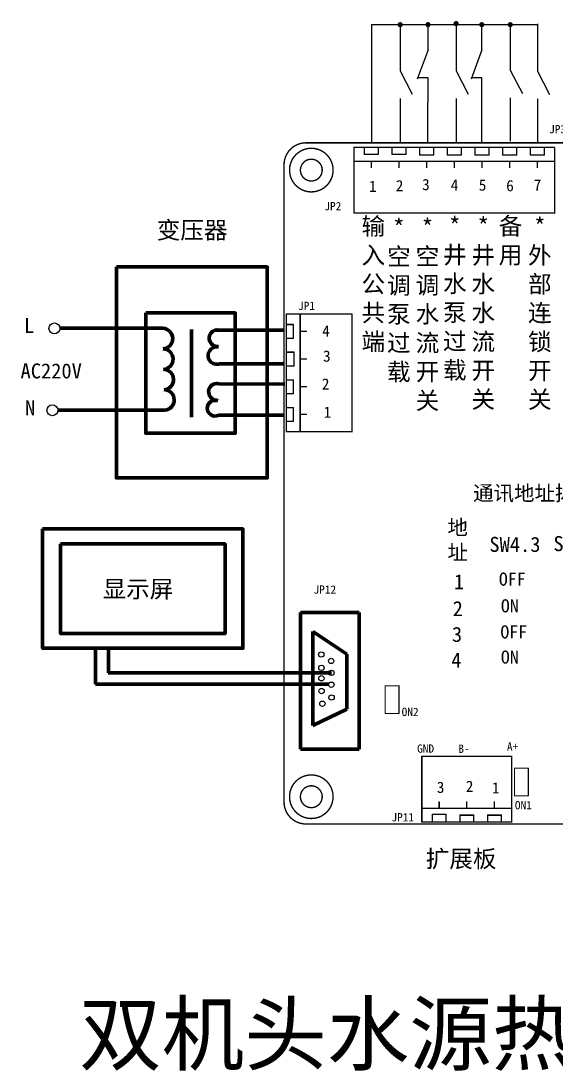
# Model space of a CAD drawing. Extents: x -2.3 to 27.3, y 18.5 to 36.9.
# Drawn here: x -2.28 to 1.59, y 19.22 to 26.8 of the extents above; entities that cross this region are included whole.
import ezdxf

# ---------------------------------------------------------------- set-up
doc = ezdxf.new("R2010")
doc.units = 0
doc.header["$MEASUREMENT"] = 0
doc.layers.get('0').update_dxf_attribs({"linetype": 'CONTINUOUS'})
for name, color, linetype in [('BOTTOMSOLDER', 250, 'CONTINUOUS'), ('instruction', 7, 'CONTINUOUS'), ('KEEPOUTLAYER', 250, 'CONTINUOUS'), ('MECHANICAL1', 251, 'CONTINUOUS'), ('TOPOVERLAY', 250, 'CONTINUOUS')]:
    doc.layers.add(name, color=color, linetype=linetype)
doc.styles.add('宋体', font='')
doc.styles.get('宋体').set_extended_font_data('SimSun')

# ---------------------------------------------------------------- blocks, each defined once
blk = doc.blocks.new('常闭2')
at = {"color": 0}
for p, q in [((1.28, 7.79), (1.28, 5.04)), ((1.28, 1.9), (2.48, 5.21)), ((1.28, 5.04), (2.42, 5.04)), ((1.28, 1.9), (1.28, -0.93))]:
    blk.add_line(p, q, dxfattribs=at)

msp = doc.modelspace()

# ---------------------------------------------------------------- hatches: boundary and pattern name
h = msp.add_hatch(color=256)
edge = h.paths.add_edge_path()
edge.add_arc((0.463, 26.7779), 0.0189, 180, 540)
h = msp.add_hatch(color=256)
edge = h.paths.add_edge_path()
edge.add_arc((0.6644, 26.7779), 0.0189, 180, 540)
h = msp.add_hatch(color=256)
edge = h.paths.add_edge_path()
edge.add_arc((0.8673, 26.7856), 0.0189, 180, 540)
h = msp.add_hatch(color=256)
edge = h.paths.add_edge_path()
edge.add_arc((1.0529, 26.7779), 0.0189, 180, 540)
h = msp.add_hatch(color=256)
edge = h.paths.add_edge_path()
edge.add_arc((1.259, 26.7779), 0.0189, 180, 540)

# ---------------------------------------------------------------- linework, layer by layer
at = {"layer": 'BOTTOMSOLDER', "color": 0, "linetype": 'Continuous'}
for p, q in [((0.4629, 26.7871), (0.4629, 26.4437)), ((0.8671, 26.7871), (0.8671, 26.4437)), ((1.2588, 26.792), (1.2588, 26.4487)), ((1.4558, 26.7843), (1.4558, 26.441)), ((0.2555, 26.7794), (0.2555, 25.9241)), ((0.2555, 26.7794), (1.4558, 26.7794)), ((0.4629, 26.4437), (0.4629, 26.4437)), ((0.4629, 26.4437), (0.5503, 26.2752)), ((0.8671, 26.4437), (0.9546, 26.2752)), ((0.8671, 26.4437), (0.8671, 26.4437)), ((1.2588, 26.4487), (1.3463, 26.2801)), ((1.2588, 26.4487), (1.2588, 26.4487)), ((1.4558, 26.441), (1.5432, 26.2724)), ((0.5503, 26.2752), (0.5503, 26.2752)), ((0.9546, 26.2752), (0.9546, 26.2752)), ((1.3463, 26.2801), (1.3463, 26.2801)), ((0.4629, 26.244), (0.4629, 25.9318)), ((0.8671, 26.244), (0.8671, 25.9318)), ((1.2588, 26.2489), (1.2588, 25.9367)), ((1.4558, 26.2412), (1.4558, 25.929))]:
    msp.add_line(p, q, dxfattribs=at)
at = {"layer": 'BOTTOMSOLDER', "color": 0, "linetype": 'Continuous', "lineweight": 80}
for p, q in [((-1.9961, 24.5844), (-1.9961, 24.5844)), ((-1.2535, 24.5844), (-1.9961, 24.5844)), ((-1.0461, 24.5766), (-1.0461, 23.9411)), ((-0.8722, 24.5717), (-0.3763, 24.5717)), ((-0.8417, 24.3284), (-0.3763, 24.3284)), ((-0.8464, 24.1834), (-0.3711, 24.1806)), ((-1.2393, 23.9924), (-2.0121, 23.9924)), ((-0.8464, 23.9571), (-0.3791, 23.9571)), ((0.1677, 22.5298), (-0.2575, 22.5298)), ((-0.2575, 22.5298), (-0.2571, 22.5201)), ((-0.2571, 22.5201), (-0.2571, 21.544)), ((0.1677, 21.544), (0.1677, 22.5298)), ((0.0767, 22.2303), (-0.1683, 22.3935)), ((-0.1683, 22.3935), (-0.1683, 22.3564)), ((-0.1683, 22.3564), (-0.1683, 21.7146)), ((-1.7408, 22.1789), (-1.7408, 22.2719)), ((-1.647, 22.0946), (-1.647, 22.2719)), ((0.0767, 21.8333), (0.0767, 22.2303)), ((-1.7408, 22.0124), (-1.7408, 22.1789)), ((-0.0337, 22.0946), (-1.649, 22.0946)), ((-1.7408, 22.0124), (-0.0538, 22.0124)), ((-1.6778, 22.0124), (-1.7408, 22.0124)), ((-0.1683, 21.7146), (0.0767, 21.8333)), ((-0.2571, 21.544), (0.1677, 21.544))]:
    msp.add_line(p, q, dxfattribs=at)
for points in [[(-1.5886, 25.0274), (-0.4978, 25.0274), (-0.4978, 23.5031), (-1.5886, 23.5031)], [(-1.376, 24.6948), (-0.7289, 24.6948), (-0.7289, 23.8264), (-1.376, 23.8264)], [(-2.1224, 23.135), (-0.6739, 23.135), (-0.6739, 22.2719), (-2.1224, 22.2719)], [(-1.9922, 23.0261), (-0.8027, 23.0261), (-0.8027, 22.3781), (-1.9922, 22.3781)]]:
    msp.add_lwpolyline(points, close=True, dxfattribs=at)
at = {"layer": 'BOTTOMSOLDER', "color": 0, "linetype": 'Continuous'}
for centre, radius in [((-2.037, 24.5832), 0.0395), ((-2.0511, 23.9918), 0.0395), ((-0.1075, 22.2271), 0.0194), ((-0.1075, 22.2271), 0.0194), ((-0.0357, 22.1805), 0.0194), ((-0.0357, 22.1805), 0.0194), ((-0.1068, 22.1308), 0.0194), ((-0.0337, 22.0946), 0.0194), ((-0.1065, 22.0552), 0.0194), ((-0.1065, 22.0552), 0.0194), ((-0.0347, 22.0087), 0.0194), ((-0.0347, 22.0087), 0.0194), ((-0.105, 21.9632), 0.0194), ((-0.0331, 21.9166), 0.0194), ((-0.0995, 21.8718), 0.0194)]:
    msp.add_circle(centre, radius, dxfattribs=at)
at = {"layer": 'BOTTOMSOLDER', "color": 0, "linetype": 'Continuous', "lineweight": 80}
for centre, radius, start, end in [((-1.2564, 24.5098), 0.0747, 274.7493, 87.71897), ((-0.857, 24.5128), 0.0608, 75.50796, 271.17478), ((-1.2538, 24.3617), 0.0747, 274.7493, 87.71897), ((-0.8634, 24.3871), 0.0625, 77.28341, 290.21575), ((-1.2501, 24.214), 0.0747, 274.7493, 87.71897), ((-1.2455, 24.0668), 0.0747, 274.7493, 87.71897), ((-0.8616, 24.1246), 0.0608, 75.50796, 271.17478), ((-0.8746, 24.0066), 0.057, 69.04348, 299.68451)]:
    msp.add_arc(centre, radius, start, end, dxfattribs=at)
at = {"layer": 'instruction', "color": 0}
for p, q in [((0.6642, 25.9241), (0.6642, 26.2174)), ((1.0527, 25.9241), (1.0527, 26.2174))]:
    msp.add_line(p, q, dxfattribs=at)
at = {"layer": 'KEEPOUTLAYER', "color": 0, "const_width": 0.01}
for points in [[(-0.3763, 25.7666, -0.414214), (-0.2188, 25.9241)], [(-0.2188, 21.0028, -0.414214), (-0.3763, 21.1603)]]:
    msp.add_lwpolyline(points, format="xyb", dxfattribs=at)
at = {"layer": 'KEEPOUTLAYER', "color": 0}
for points, const_width in [([(-0.022, 25.7272, 1), (-0.3369, 25.7272, 1)], 0.01), ([(-0.3788, 25.7666, 1), (-0.3738, 25.7666, 1)], 0.005), ([(-0.3788, 25.7666, 1), (-0.3738, 25.7666, 1)], 0.005), ([(-0.3394, 25.7272, 1), (-0.3344, 25.7272, 1)], 0.005), ([(-0.0245, 25.7272, 1), (-0.0195, 25.7272, 1)], 0.005), ([(-0.022, 21.1997, 1), (-0.3369, 21.1997, 1)], 0.01), ([(-0.3394, 21.1997, 1), (-0.3344, 21.1997, 1)], 0.005), ([(-0.0245, 21.1997, 1), (-0.0195, 21.1997, 1)], 0.005), ([(-0.2213, 21.0028, 1), (-0.2163, 21.0028, 1)], 0.005), ([(-0.2213, 21.0028, 1), (-0.2163, 21.0028, 1)], 0.005)]:
    msp.add_lwpolyline(points, format="xyb", close=True, dxfattribs=dict(at, const_width=const_width))
at = {"layer": 'KEEPOUTLAYER', "color": 0, "const_width": 0.01}
for points in [[(-0.2188, 25.9241), (10.7185, 25.9241)], [(-0.3763, 21.1603), (-0.3763, 25.7666)], [(-0.2188, 21.0028), (10.7185, 21.0028)]]:
    msp.add_lwpolyline(points, dxfattribs=at)
at = {"layer": 'MECHANICAL1', "color": 0}
for points, const_width in [([(-0.1007, 25.7272, 1), (-0.2582, 25.7272, 1)], 0.01), ([(-0.2607, 25.7272, 1), (-0.2557, 25.7272, 1)], 0.005), ([(-0.1032, 25.7272, 1), (-0.0982, 25.7272, 1)], 0.005), ([(-0.1007, 21.1997, 1), (-0.2582, 21.1997, 1)], 0.01), ([(-0.2607, 21.1997, 1), (-0.2557, 21.1997, 1)], 0.005), ([(-0.1032, 21.1997, 1), (-0.0982, 21.1997, 1)], 0.005)]:
    msp.add_lwpolyline(points, format="xyb", close=True, dxfattribs=dict(at, const_width=const_width))
at = {"layer": 'TOPOVERLAY', "color": 0}
for points, const_width in [([(0.1273, 25.8915, 1), (0.1323, 25.8915, 1)], 0.005), ([(0.1273, 25.8915, 1), (0.1323, 25.8915, 1)], 0.005), ([(0.2023, 25.8915, 1), (0.2073, 25.8915, 1)], 0.005), ([(0.3023, 25.8915, 1), (0.3073, 25.8915, 1)], 0.005), ([(0.6023, 25.8865, 1), (0.6073, 25.8865, 1)], 0.005), ([(0.7023, 25.8865, 1), (0.7073, 25.8865, 1)], 0.005), ([(0.8023, 25.8865, 1), (0.8073, 25.8865, 1)], 0.005), ([(0.9023, 25.8865, 1), (0.9073, 25.8865, 1)], 0.005), ([(1.0023, 25.8865, 1), (1.0073, 25.8865, 1)], 0.005), ([(1.1023, 25.8865, 1), (1.1073, 25.8865, 1)], 0.005), ([(1.2023, 25.8865, 1), (1.2073, 25.8865, 1)], 0.005), ([(1.3023, 25.8865, 1), (1.3073, 25.8865, 1)], 0.005), ([(1.4023, 25.8865, 1), (1.4073, 25.8865, 1)], 0.005), ([(1.5023, 25.8865, 1), (1.5073, 25.8865, 1)], 0.005), ([(0.1273, 25.7915, 1), (0.1323, 25.7915, 1)], 0.005), ([(0.2023, 25.8415, 1), (0.2073, 25.8415, 1)], 0.005), ([(0.2023, 25.8415, 1), (0.2073, 25.8415, 1)], 0.005), ([(0.2523, 25.7915, 1), (0.2573, 25.7915, 1)], 0.005), ([(0.3023, 25.8415, 1), (0.3073, 25.8415, 1)], 0.005), ([(0.3023, 25.8415, 1), (0.3073, 25.8415, 1)], 0.005), ([(0.4023, 25.8415, 1), (0.4073, 25.8415, 1)], 0.005), ([(0.4023, 25.8415, 1), (0.4073, 25.8415, 1)], 0.005), ([(0.4523, 25.7915, 1), (0.4573, 25.7915, 1)], 0.005), ([(0.5023, 25.8415, 1), (0.5073, 25.8415, 1)], 0.005), ([(0.5023, 25.8415, 1), (0.5073, 25.8415, 1)], 0.005), ([(0.6023, 25.8365, 1), (0.6073, 25.8365, 1)], 0.005), ([(0.6023, 25.8365, 1), (0.6073, 25.8365, 1)], 0.005), ([(0.6523, 25.7915, 1), (0.6573, 25.7915, 1)], 0.005), ([(0.7023, 25.8365, 1), (0.7073, 25.8365, 1)], 0.005), ([(0.7023, 25.8365, 1), (0.7073, 25.8365, 1)], 0.005), ([(0.8023, 25.8365, 1), (0.8073, 25.8365, 1)], 0.005), ([(0.8023, 25.8365, 1), (0.8073, 25.8365, 1)], 0.005), ([(0.8523, 25.7915, 1), (0.8573, 25.7915, 1)], 0.005), ([(0.9023, 25.8365, 1), (0.9073, 25.8365, 1)], 0.005), ([(0.9023, 25.8365, 1), (0.9073, 25.8365, 1)], 0.005), ([(0.9273, 25.7915, 1), (0.9323, 25.7915, 1)], 0.005), ([(0.9773, 25.7915, 1), (0.9823, 25.7915, 1)], 0.005), ([(1.0023, 25.8365, 1), (1.0073, 25.8365, 1)], 0.005), ([(1.0023, 25.8365, 1), (1.0073, 25.8365, 1)], 0.005), ([(1.0523, 25.7915, 1), (1.0573, 25.7915, 1)], 0.005), ([(1.1023, 25.8365, 1), (1.1073, 25.8365, 1)], 0.005), ([(1.1023, 25.8365, 1), (1.1073, 25.8365, 1)], 0.005), ([(1.2023, 25.8365, 1), (1.2073, 25.8365, 1)], 0.005), ([(1.2023, 25.8365, 1), (1.2073, 25.8365, 1)], 0.005), ([(1.2523, 25.7915, 1), (1.2573, 25.7915, 1)], 0.005), ([(1.3023, 25.8365, 1), (1.3073, 25.8365, 1)], 0.005), ([(1.3023, 25.8365, 1), (1.3073, 25.8365, 1)], 0.005), ([(1.4023, 25.8365, 1), (1.4073, 25.8365, 1)], 0.005), ([(1.4023, 25.8365, 1), (1.4073, 25.8365, 1)], 0.005), ([(1.4523, 25.7915, 1), (1.4573, 25.7915, 1)], 0.005), ([(1.5023, 25.8365, 1), (1.5073, 25.8365, 1)], 0.005), ([(1.5023, 25.8365, 1), (1.5073, 25.8365, 1)], 0.005), ([(1.5773, 25.7915, 1), (1.5823, 25.7915, 1)], 0.005), ([(-0.3788, 25.7816, 1), (-0.3738, 25.7816, 1)], 0.005), ([(0.2523, 25.7465, 1), (0.2573, 25.7465, 1)], 0.005), ([(0.4523, 25.7465, 1), (0.4573, 25.7465, 1)], 0.005), ([(0.6523, 25.7465, 1), (0.6573, 25.7465, 1)], 0.005), ([(0.8523, 25.7465, 1), (0.8573, 25.7465, 1)], 0.005), ([(1.0523, 25.7465, 1), (1.0573, 25.7465, 1)], 0.005), ([(1.2523, 25.7465, 1), (1.2573, 25.7465, 1)], 0.005), ([(1.4523, 25.7465, 1), (1.4573, 25.7465, 1)], 0.005), ([(0.1273, 25.4165, 1), (0.1323, 25.4165, 1)], 0.005), ([(0.1273, 25.4165, 1), (0.1323, 25.4165, 1)], 0.005), ([(1.5773, 25.4165, 1), (1.5823, 25.4165, 1)], 0.005), ([(1.5773, 25.4165, 1), (1.5823, 25.4165, 1)], 0.005), ([(-0.3627, 24.6865, 1), (-0.3577, 24.6865, 1)], 0.005), ([(-0.3627, 24.6865, 1), (-0.3577, 24.6865, 1)], 0.005), ([(-0.2627, 24.6865, 1), (-0.2577, 24.6865, 1)], 0.005), ([(0.1123, 24.6865, 1), (0.1173, 24.6865, 1)], 0.005), ([(0.1123, 24.6865, 1), (0.1173, 24.6865, 1)], 0.005), ([(-0.3627, 24.6115, 1), (-0.3577, 24.6115, 1)], 0.005), ([(-0.3127, 24.6115, 1), (-0.3077, 24.6115, 1)], 0.005), ([(-0.3127, 24.6115, 1), (-0.3077, 24.6115, 1)], 0.005), ([(-0.3627, 24.5115, 1), (-0.3577, 24.5115, 1)], 0.005), ([(-0.3127, 24.5115, 1), (-0.3077, 24.5115, 1)], 0.005), ([(-0.3127, 24.5115, 1), (-0.3077, 24.5115, 1)], 0.005), ([(-0.2627, 24.5615, 1), (-0.2577, 24.5615, 1)], 0.005), ([(-0.2177, 24.5615, 1), (-0.2127, 24.5615, 1)], 0.005), ([(-0.3577, 24.4115, 1), (-0.3527, 24.4115, 1)], 0.005), ([(-0.3077, 24.4115, 1), (-0.3027, 24.4115, 1)], 0.005), ([(-0.3077, 24.4115, 1), (-0.3027, 24.4115, 1)], 0.005), ([(-0.2627, 24.3615, 1), (-0.2577, 24.3615, 1)], 0.005), ([(-0.2177, 24.3615, 1), (-0.2127, 24.3615, 1)], 0.005), ([(-0.3577, 24.3115, 1), (-0.3527, 24.3115, 1)], 0.005), ([(-0.3077, 24.3115, 1), (-0.3027, 24.3115, 1)], 0.005), ([(-0.3077, 24.3115, 1), (-0.3027, 24.3115, 1)], 0.005), ([(-0.3627, 24.2115, 1), (-0.3577, 24.2115, 1)], 0.005), ([(-0.3127, 24.2115, 1), (-0.3077, 24.2115, 1)], 0.005), ([(-0.3127, 24.2115, 1), (-0.3077, 24.2115, 1)], 0.005), ([(-0.2627, 24.1615, 1), (-0.2577, 24.1615, 1)], 0.005), ([(-0.2177, 24.1615, 1), (-0.2127, 24.1615, 1)], 0.005), ([(-0.3627, 24.1115, 1), (-0.3577, 24.1115, 1)], 0.005), ([(-0.3127, 24.1115, 1), (-0.3077, 24.1115, 1)], 0.005), ([(-0.3127, 24.1115, 1), (-0.3077, 24.1115, 1)], 0.005), ([(-0.3627, 24.0115, 1), (-0.3577, 24.0115, 1)], 0.005), ([(-0.3127, 24.0115, 1), (-0.3077, 24.0115, 1)], 0.005), ([(-0.3127, 24.0115, 1), (-0.3077, 24.0115, 1)], 0.005), ([(-0.3627, 23.9115, 1), (-0.3577, 23.9115, 1)], 0.005), ([(-0.3127, 23.9115, 1), (-0.3077, 23.9115, 1)], 0.005), ([(-0.3127, 23.9115, 1), (-0.3077, 23.9115, 1)], 0.005), ([(-0.2627, 23.9615, 1), (-0.2577, 23.9615, 1)], 0.005), ([(-0.2177, 23.9615, 1), (-0.2127, 23.9615, 1)], 0.005), ([(-0.3627, 23.8365, 1), (-0.3577, 23.8365, 1)], 0.005), ([(-0.3627, 23.8365, 1), (-0.3577, 23.8365, 1)], 0.005), ([(-0.2627, 23.8365, 1), (-0.2577, 23.8365, 1)], 0.005), ([(0.1123, 23.8365, 1), (0.1173, 23.8365, 1)], 0.005), ([(0.1123, 23.8365, 1), (0.1173, 23.8365, 1)], 0.005), ([(0.3529, 22.0015, 1), (0.3568, 22.0015, 1)], 0.00394), ([(0.3529, 22.0015, 1), (0.3568, 22.0015, 1)], 0.00394), ([(0.4529, 22.0015, 1), (0.4568, 22.0015, 1)], 0.00394), ([(0.4529, 22.0015, 1), (0.4568, 22.0015, 1)], 0.00394), ([(0.3529, 21.8015, 1), (0.3568, 21.8015, 1)], 0.00394), ([(0.3529, 21.8015, 1), (0.3568, 21.8015, 1)], 0.00394), ([(0.4529, 21.8015, 1), (0.4568, 21.8015, 1)], 0.00394), ([(0.4529, 21.8015, 1), (0.4568, 21.8015, 1)], 0.00394), ([(0.6173, 21.4915, 1), (0.6223, 21.4915, 1)], 0.005), ([(0.6173, 21.4915, 1), (0.6223, 21.4915, 1)], 0.005), ([(1.2673, 21.4915, 1), (1.2723, 21.4915, 1)], 0.005), ([(1.2673, 21.4915, 1), (1.2723, 21.4915, 1)], 0.005), ([(1.2879, 21.4065, 1), (1.2918, 21.4065, 1)], 0.00394), ([(1.2879, 21.4065, 1), (1.2918, 21.4065, 1)], 0.00394), ([(1.3879, 21.4065, 1), (1.3918, 21.4065, 1)], 0.00394), ([(1.3879, 21.4065, 1), (1.3918, 21.4065, 1)], 0.00394), ([(0.7423, 21.1615, 1), (0.7473, 21.1615, 1)], 0.005), ([(0.9423, 21.1615, 1), (0.9473, 21.1615, 1)], 0.005), ([(1.1423, 21.1615, 1), (1.1473, 21.1615, 1)], 0.005), ([(1.2879, 21.2065, 1), (1.2918, 21.2065, 1)], 0.00394), ([(1.2879, 21.2065, 1), (1.2918, 21.2065, 1)], 0.00394), ([(1.3879, 21.2065, 1), (1.3918, 21.2065, 1)], 0.00394), ([(1.3879, 21.2065, 1), (1.3918, 21.2065, 1)], 0.00394), ([(0.6173, 21.1165, 1), (0.6223, 21.1165, 1)], 0.005), ([(0.7423, 21.1165, 1), (0.7473, 21.1165, 1)], 0.005), ([(0.9423, 21.1165, 1), (0.9473, 21.1165, 1)], 0.005), ([(1.1423, 21.1165, 1), (1.1473, 21.1165, 1)], 0.005), ([(1.2673, 21.1165, 1), (1.2723, 21.1165, 1)], 0.005), ([(0.6173, 21.0165, 1), (0.6223, 21.0165, 1)], 0.005), ([(0.6173, 21.0165, 1), (0.6223, 21.0165, 1)], 0.005), ([(0.6923, 21.0715, 1), (0.6973, 21.0715, 1)], 0.005), ([(0.6923, 21.0715, 1), (0.6973, 21.0715, 1)], 0.005), ([(0.6923, 21.0215, 1), (0.6973, 21.0215, 1)], 0.005), ([(0.7923, 21.0715, 1), (0.7973, 21.0715, 1)], 0.005), ([(0.7923, 21.0715, 1), (0.7973, 21.0715, 1)], 0.005), ([(0.7923, 21.0215, 1), (0.7973, 21.0215, 1)], 0.005), ([(0.8923, 21.0665, 1), (0.8973, 21.0665, 1)], 0.005), ([(0.8923, 21.0665, 1), (0.8973, 21.0665, 1)], 0.005), ([(0.8923, 21.0165, 1), (0.8973, 21.0165, 1)], 0.005), ([(0.9923, 21.0665, 1), (0.9973, 21.0665, 1)], 0.005), ([(0.9923, 21.0665, 1), (0.9973, 21.0665, 1)], 0.005), ([(0.9923, 21.0165, 1), (0.9973, 21.0165, 1)], 0.005), ([(1.0923, 21.0665, 1), (1.0973, 21.0665, 1)], 0.005), ([(1.0923, 21.0665, 1), (1.0973, 21.0665, 1)], 0.005), ([(1.0923, 21.0165, 1), (1.0973, 21.0165, 1)], 0.005), ([(1.1923, 21.0665, 1), (1.1973, 21.0665, 1)], 0.005), ([(1.1923, 21.0665, 1), (1.1973, 21.0665, 1)], 0.005), ([(1.1923, 21.0165, 1), (1.1973, 21.0165, 1)], 0.005), ([(1.2673, 21.0165, 1), (1.2723, 21.0165, 1)], 0.005), ([(1.2673, 21.0165, 1), (1.2723, 21.0165, 1)], 0.005), ([(-0.2363, 21.0028, 1), (-0.2313, 21.0028, 1)], 0.005)]:
    msp.add_lwpolyline(points, format="xyb", close=True, dxfattribs=dict(at, const_width=const_width))
for points, const_width in [([(0.1298, 25.8915), (1.5798, 25.8915)], 0.01), ([(0.1298, 25.4165), (0.1298, 25.8915)], 0.01), ([(0.2048, 25.8415), (0.2048, 25.8915)], 0.01), ([(0.3048, 25.8415), (0.3048, 25.8915)], 0.01), ([(0.4048, 25.8415), (0.4048, 25.8915)], 0.01), ([(0.5048, 25.8415), (0.5048, 25.8915)], 0.01), ([(0.6048, 25.8365), (0.6048, 25.8865)], 0.01), ([(0.7048, 25.8365), (0.7048, 25.8865)], 0.01), ([(0.8048, 25.8365), (0.8048, 25.8865)], 0.01), ([(0.9048, 25.8365), (0.9048, 25.8865)], 0.01), ([(1.0048, 25.8365), (1.0048, 25.8865)], 0.01), ([(1.1048, 25.8365), (1.1048, 25.8865)], 0.01), ([(1.2048, 25.8365), (1.2048, 25.8865)], 0.01), ([(1.3048, 25.8365), (1.3048, 25.8865)], 0.01), ([(1.4048, 25.8365), (1.4048, 25.8865)], 0.01), ([(1.5048, 25.8365), (1.5048, 25.8865)], 0.01), ([(1.5798, 25.4165), (1.5798, 25.8915)], 0.01), ([(0.1298, 25.7915), (0.9798, 25.7915)], 0.01), ([(0.2048, 25.8415), (0.3048, 25.8415)], 0.01), ([(0.2548, 25.7465), (0.2548, 25.7915)], 0.01), ([(0.4048, 25.8415), (0.5048, 25.8415)], 0.01), ([(0.4548, 25.7465), (0.4548, 25.7915)], 0.01), ([(0.6048, 25.8365), (0.7048, 25.8365)], 0.01), ([(0.6548, 25.7465), (0.6548, 25.7915)], 0.01), ([(0.8048, 25.8365), (0.9048, 25.8365)], 0.01), ([(0.8548, 25.7465), (0.8548, 25.7915)], 0.01), ([(0.9298, 25.7915), (1.5798, 25.7915)], 0.01), ([(1.0048, 25.8365), (1.1048, 25.8365)], 0.01), ([(1.0548, 25.7465), (1.0548, 25.7915)], 0.01), ([(1.2048, 25.8365), (1.3048, 25.8365)], 0.01), ([(1.2548, 25.7465), (1.2548, 25.7915)], 0.01), ([(1.4048, 25.8365), (1.5048, 25.8365)], 0.01), ([(1.4548, 25.7465), (1.4548, 25.7915)], 0.01), ([(0.1298, 25.4165), (1.5798, 25.4165)], 0.01), ([(-0.3602, 23.8365), (-0.3602, 24.6865)], 0.01), ([(-0.3602, 24.6865), (0.1148, 24.6865)], 0.01), ([(-0.2602, 23.8365), (-0.2602, 24.6865)], 0.01), ([(0.1148, 23.8365), (0.1148, 24.6865)], 0.01), ([(-0.3602, 24.6115), (-0.3102, 24.6115)], 0.01), ([(-0.3102, 24.5115), (-0.3102, 24.6115)], 0.01), ([(-0.3602, 24.5115), (-0.3102, 24.5115)], 0.01), ([(-0.2602, 24.5615), (-0.2152, 24.5615)], 0.01), ([(-0.3552, 24.4115), (-0.3052, 24.4115)], 0.01), ([(-0.3052, 24.3115), (-0.3052, 24.4115)], 0.01), ([(-0.2602, 24.3615), (-0.2152, 24.3615)], 0.01), ([(-0.3552, 24.3115), (-0.3052, 24.3115)], 0.01), ([(-0.3602, 24.2115), (-0.3102, 24.2115)], 0.01), ([(-0.3102, 24.1115), (-0.3102, 24.2115)], 0.01), ([(-0.2602, 24.1615), (-0.2152, 24.1615)], 0.01), ([(-0.3602, 24.1115), (-0.3102, 24.1115)], 0.01), ([(-0.3602, 24.0115), (-0.3102, 24.0115)], 0.01), ([(-0.3102, 23.9115), (-0.3102, 24.0115)], 0.01), ([(-0.3602, 23.9115), (-0.3102, 23.9115)], 0.01), ([(-0.2602, 23.9615), (-0.2152, 23.9615)], 0.01), ([(-0.3602, 23.8365), (0.1148, 23.8365)], 0.01), ([(0.3548, 22.0015), (0.4548, 22.0015)], 0.00787), ([(0.3548, 21.8015), (0.3548, 22.0015)], 0.00787), ([(0.4548, 21.8015), (0.4548, 22.0015)], 0.00787), ([(0.3548, 21.8015), (0.4548, 21.8015)], 0.00787), ([(0.6198, 21.0165), (0.6198, 21.4915)], 0.01), ([(0.6198, 21.4915), (1.2698, 21.4915)], 0.01), ([(1.2698, 21.0165), (1.2698, 21.4915)], 0.01), ([(1.2898, 21.4065), (1.3898, 21.4065)], 0.00787), ([(1.2898, 21.2065), (1.2898, 21.4065)], 0.00787), ([(1.3898, 21.2065), (1.3898, 21.4065)], 0.00787), ([(0.7448, 21.1165), (0.7448, 21.1615)], 0.01), ([(0.9448, 21.1165), (0.9448, 21.1615)], 0.01), ([(1.1448, 21.1165), (1.1448, 21.1615)], 0.01), ([(1.2898, 21.2065), (1.3898, 21.2065)], 0.00787), ([(0.6198, 21.1165), (1.2698, 21.1165)], 0.01), ([(0.6198, 21.0165), (1.2698, 21.0165)], 0.01), ([(0.6948, 21.0215), (0.6948, 21.0715)], 0.01), ([(0.6948, 21.0715), (0.7948, 21.0715)], 0.01), ([(0.7948, 21.0215), (0.7948, 21.0715)], 0.01), ([(0.8948, 21.0165), (0.8948, 21.0665)], 0.01), ([(0.8948, 21.0665), (0.9948, 21.0665)], 0.01), ([(0.9948, 21.0165), (0.9948, 21.0665)], 0.01), ([(1.0948, 21.0665), (1.1948, 21.0665)], 0.01), ([(1.0948, 21.0165), (1.0948, 21.0665)], 0.01), ([(1.1948, 21.0165), (1.1948, 21.0665)], 0.01)]:
    msp.add_lwpolyline(points, dxfattribs=dict(at, const_width=const_width))

# ---------------------------------------------------------------- block references
at = {"color": 0, "xscale": 0.0644779979224186, "yscale": 0.0644779979224186, "zscale": 0.06447799792241861, "rotation": 180}
for p in [(0.7469, 26.7195), (1.1354, 26.7195)]:
    msp.add_blockref('常闭2', p, dxfattribs=at)

# ---------------------------------------------------------------- texts
at = {"layer": 'BOTTOMSOLDER', "color": 0, "linetype": 'Continuous'}
for s, insert, char_height, width, attachment_point in [('{\\fSimSun|b0|i0|c134|p54;变压器}', (-1.2968, 25.3564), 0.125, 0.811667, 1), ('{\\fSimSun|b0|i0|c134|p54;输入公共端}', (0.2687, 25.3841), 0.125, 0.036797, 2), ('{\\fSimSun|b0|i0|c134|p54;*空调泵过载}', (0.4534, 25.3738), 0.125, 0.036797, 2), ('{\\fSimSun|b0|i0|c134|p54;*\\P空调\\P水流开关}', (0.6604, 25.3749), 0.125, 0.036797, 2), ('{\\fSimSun|b0|i0|c134|p54;*\\P井水泵过载}', (0.8578, 25.3862), 0.125, 0.036797, 2), ('{\\fSimSun|b0|i0|c134|p54;*\\P井水水流开关}', (1.0639, 25.384), 0.125, 0.036797, 2), ('{\\fSimSun|b0|i0|c134|p54;备用}', (1.2605, 25.3856), 0.125, 0.036797, 2), ('{\\fSimSun|b0|i0|c134|p54;*外部连锁开关}', (1.4728, 25.3828), 0.125, 0.036797, 2), ('L', (-2.256, 24.6593), 0.1086, 0.036797, 1), ('AC220V', (-2.2817, 24.3305), 0.10857, 0.036797, 1), ('N', (-2.2493, 24.0645), 0.1086, 0.036797, 1), ('{\\fSimSun|b0|i0|c134|p54;通讯地址拨码}', (0.99, 23.4473), 0.108573, 1.019296, 1), ('{\\fSimSun|b0|i0|c134|p54;地址}', (0.8048, 23.2004), 0.108573, 0.036797, 1), ('{\\fSimSun|b0|i0|c134|p54;显示屏}', (-1.6887, 22.7633), 0.125, 0.811667, 1), ('1', (0.8514, 22.8068), 0.1086, 0.036797, 1), ('2', (0.8424, 22.613), 0.1086, 0.036797, 1), ('3', (0.8371, 22.4268), 0.1086, 0.036797, 1), ('4', (0.8324, 22.2404), 0.1086, 0.036797, 1), ('{\\fSimSun|b0|i0|c134|p54;扩展板}', (0.6476, 20.8144), 0.125, 0.811667, 1), ('\\pt2.1878,11.814;{\\fSimSun|b0|i0|c134|p54;双机头水源热泵}', (-1.8581, 19.7056), 0.437567, 5.040106, 1)]:
    msp.add_mtext(s, dxfattribs=dict(at, insert=insert, char_height=char_height, width=width, attachment_point=attachment_point))
at = {"layer": 'BOTTOMSOLDER', "color": 0, "linetype": 'Continuous', "char_height": 0.10857, "width": 0.036797, "attachment_point": 1, "style": '宋体'}
for s, insert in [('SW4.3', (1.108, 23.0771)), ('SW4.2', (1.5711, 23.083))]:
    msp.add_mtext(s, dxfattribs=dict(at, insert=insert))
at = {"layer": 'TOPOVERLAY', "color": 0}
for s, height, p in [('JP3', 0.06, (1.54, 25.9932)), ('1 ', 0.081, (0.2377, 25.5694)), ('2', 0.081, (0.431, 25.5744)), ('3', 0.081, (0.6217, 25.5824)), ('4', 0.081, (0.8283, 25.5784)), ('5', 0.081, (1.031, 25.5784)), ('6', 0.081, (1.2297, 25.5744)), ('7', 0.081, (1.4283, 25.5784)), ('4', 0.081, (-0.1008, 24.5244)), ('3', 0.081, (-0.095, 24.3429)), ('2', 0.081, (-0.1033, 24.1414)), ('1', 0.081, (-0.0905, 23.9373)), ('JP12', 0.06, (-0.1635, 22.6666)), ('3', 0.081, (0.7278, 21.2273)), ('2', 0.081, (0.9378, 21.2344)), ('1 ', 0.081, (1.1262, 21.2234)), ('JP11', 0.06, (0.3998, 21.0215))]:
    msp.add_text(s, height=height, dxfattribs=at).set_placement(p)
for s, p in [('JP2', (-0.0852, 25.4365)), ('JP1', (-0.2752, 24.7165)), ('GND', (0.5858, 21.5175)), ('B-', (0.8838, 21.5165)), ('A+', (1.2348, 21.5315))]:
    msp.add_text(s, height=0.06, rotation=360, dxfattribs=at).set_placement(p)
at = {"layer": 'TOPOVERLAY', "color": 0, "style": '宋体'}
for s, p in [('OFF', (1.1767, 22.7245)), ('ON', (1.1913, 22.5315)), ('OFF', (1.1877, 22.3429)), ('ON', (1.1913, 22.1613))]:
    msp.add_text(s, height=0.09479, dxfattribs=at).set_placement(p)
for s, p in [('ON2', (0.4738, 21.7825)), ('ON1', (1.2928, 21.1085))]:
    msp.add_text(s, height=0.06, rotation=360, dxfattribs=at).set_placement(p)

doc.saveas('drawing.dxf')
